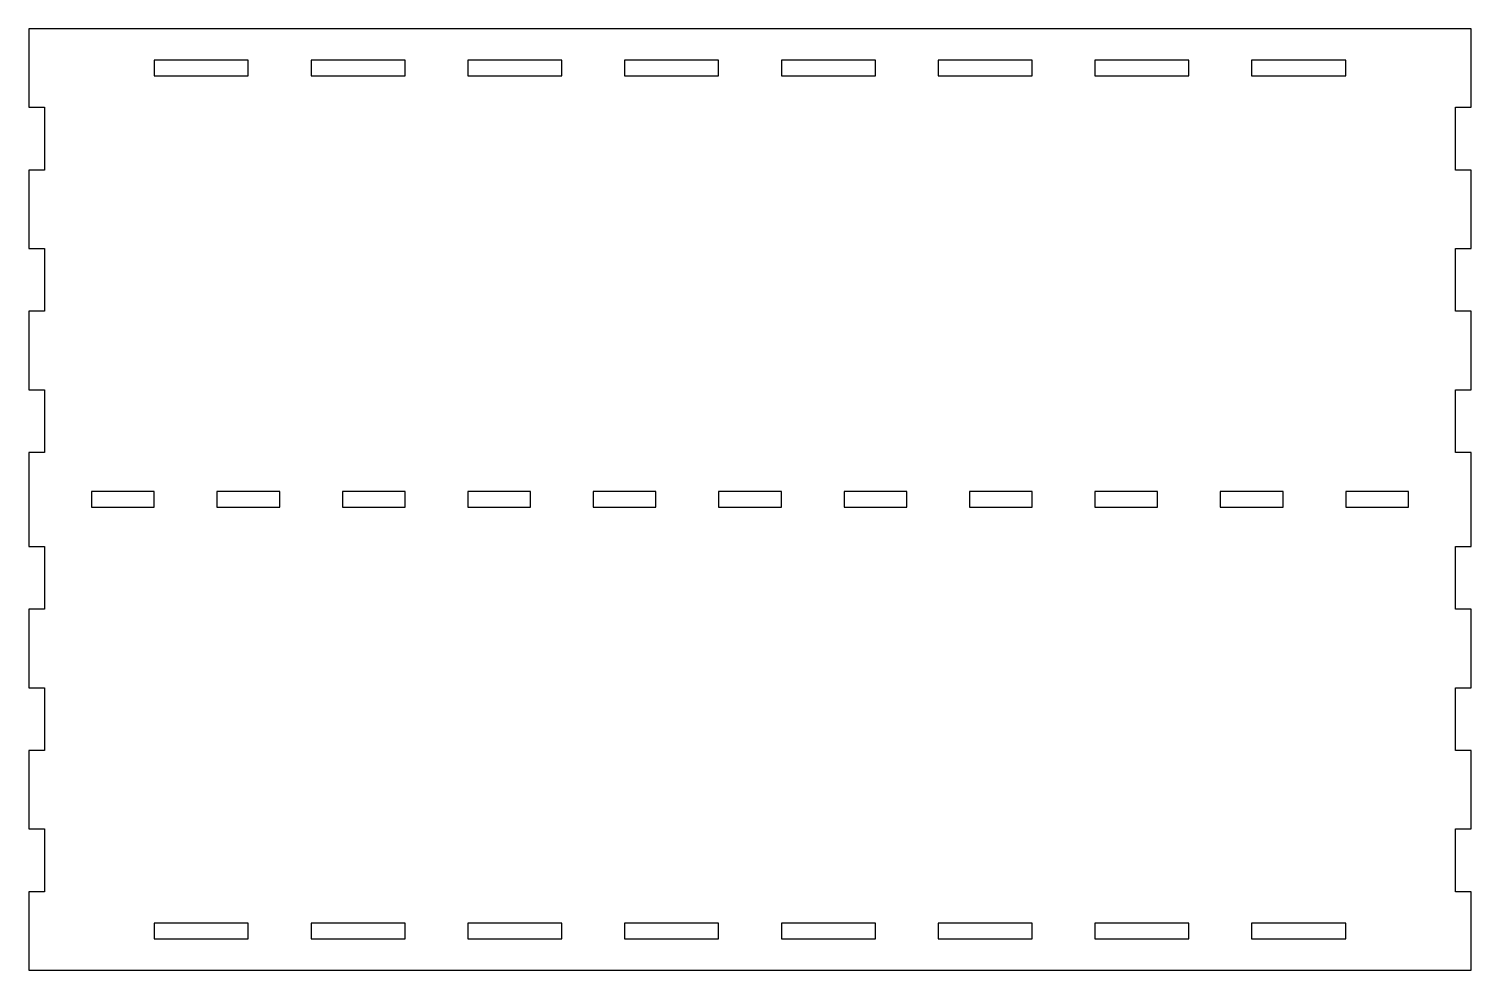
# Model space of a CAD drawing. Header units: millimetres. Extents: x -375 to 85, y -220 to 80.
import ezdxf

# ---------------------------------------------------------------- set-up
doc = ezdxf.new("R2010")
doc.units = ezdxf.units.MM

msp = doc.modelspace()

# ---------------------------------------------------------------- linework, layer by layer
at = {"color": 7, "linetype": 'Continuous', "lineweight": 25}
for p, q in [((-375.25, 80.22), (-375.25, 55.22)), ((84.75, 80.22), (-375.25, 80.22)), ((84.75, 55.22), (84.75, 80.22)), ((-305.25, 70.22), (-335.25, 70.22)), ((-335.25, 70.22), (-335.25, 65.22)), ((-305.25, 65.22), (-305.25, 70.22)), ((-255.25, 70.22), (-285.25, 70.22)), ((-285.25, 70.22), (-285.25, 65.22)), ((-255.25, 65.22), (-255.25, 70.22)), ((-205.25, 70.22), (-235.25, 70.22)), ((-235.25, 70.22), (-235.25, 65.22)), ((-205.25, 65.22), (-205.25, 70.22)), ((-155.25, 70.22), (-185.25, 70.22)), ((-185.25, 70.22), (-185.25, 65.22)), ((-155.25, 65.22), (-155.25, 70.22)), ((-135.25, 70.22), (-135.25, 65.22)), ((-105.25, 70.22), (-135.25, 70.22)), ((-105.25, 65.22), (-105.25, 70.22)), ((-85.25, 70.22), (-85.25, 65.22)), ((-55.25, 70.22), (-85.25, 70.22)), ((-55.25, 65.22), (-55.25, 70.22)), ((-35.25, 70.22), (-35.25, 65.22)), ((-5.25, 70.22), (-35.25, 70.22)), ((-5.25, 65.22), (-5.25, 70.22)), ((14.75, 70.22), (14.75, 65.22)), ((44.75, 70.22), (14.75, 70.22)), ((44.75, 65.22), (44.75, 70.22)), ((-335.25, 65.22), (-305.25, 65.22)), ((-285.25, 65.22), (-255.25, 65.22)), ((-235.25, 65.22), (-205.25, 65.22)), ((-185.25, 65.22), (-155.25, 65.22)), ((-135.25, 65.22), (-105.25, 65.22)), ((-85.25, 65.22), (-55.25, 65.22)), ((-35.25, 65.22), (-5.25, 65.22)), ((14.75, 65.22), (44.75, 65.22)), ((-375.25, 55.22), (-370.25, 55.22)), ((-370.25, 55.22), (-370.25, 35.22)), ((79.75, 55.22), (84.75, 55.22)), ((79.75, 35.22), (79.75, 55.22)), ((-375.25, 35.22), (-375.25, 10.22)), ((-370.25, 35.22), (-375.25, 35.22)), ((84.75, 35.22), (79.75, 35.22)), ((84.75, 10.22), (84.75, 35.22)), ((-375.25, 10.22), (-370.25, 10.22)), ((-370.25, 10.22), (-370.25, -9.78)), ((79.75, 10.22), (84.75, 10.22)), ((79.75, -9.78), (79.75, 10.22)), ((-375.25, -9.78), (-375.25, -34.78)), ((-370.25, -9.78), (-375.25, -9.78)), ((84.75, -9.78), (79.75, -9.78)), ((84.75, -34.78), (84.75, -9.78)), ((-375.25, -34.78), (-370.25, -34.78)), ((-370.25, -34.78), (-370.25, -54.78)), ((79.75, -34.78), (84.75, -34.78)), ((79.75, -54.78), (79.75, -34.78)), ((-375.25, -54.78), (-375.25, -84.78)), ((-370.25, -54.78), (-375.25, -54.78)), ((84.75, -54.78), (79.75, -54.78)), ((84.75, -84.78), (84.75, -54.78)), ((-335.25, -67.28), (-355.25, -67.28)), ((-355.25, -67.28), (-355.25, -72.28)), ((-335.25, -72.28), (-335.25, -67.28)), ((-295.25, -67.28), (-315.25, -67.28)), ((-315.25, -67.28), (-315.25, -72.28)), ((-295.25, -72.28), (-295.25, -67.28)), ((-255.25, -67.28), (-275.25, -67.28)), ((-275.25, -67.28), (-275.25, -72.28)), ((-255.25, -72.28), (-255.25, -67.28)), ((-215.25, -67.28), (-235.25, -67.28)), ((-235.25, -67.28), (-235.25, -72.28)), ((-215.25, -72.28), (-215.25, -67.28)), ((-175.25, -67.28), (-195.25, -67.28)), ((-195.25, -67.28), (-195.25, -72.28)), ((-175.25, -72.28), (-175.25, -67.28)), ((-135.25, -67.28), (-155.25, -67.28)), ((-155.25, -67.28), (-155.25, -72.28)), ((-135.25, -72.28), (-135.25, -67.28)), ((-115.25, -67.28), (-115.25, -72.28)), ((-95.25, -67.28), (-115.25, -67.28)), ((-95.25, -72.28), (-95.25, -67.28)), ((-75.25, -67.28), (-75.25, -72.28)), ((-55.25, -67.28), (-75.25, -67.28)), ((-55.25, -72.28), (-55.25, -67.28)), ((-35.25, -67.28), (-35.25, -72.28)), ((-15.25, -67.28), (-35.25, -67.28)), ((-15.25, -72.28), (-15.25, -67.28)), ((4.75, -67.28), (4.75, -72.28)), ((24.75, -67.28), (4.75, -67.28)), ((24.75, -72.28), (24.75, -67.28)), ((44.75, -67.28), (44.75, -72.28)), ((64.75, -67.28), (44.75, -67.28)), ((64.75, -72.28), (64.75, -67.28)), ((-355.25, -72.28), (-335.25, -72.28)), ((-315.25, -72.28), (-295.25, -72.28)), ((-275.25, -72.28), (-255.25, -72.28)), ((-235.25, -72.28), (-215.25, -72.28)), ((-195.25, -72.28), (-175.25, -72.28)), ((-155.25, -72.28), (-135.25, -72.28)), ((-115.25, -72.28), (-95.25, -72.28)), ((-75.25, -72.28), (-55.25, -72.28)), ((-35.25, -72.28), (-15.25, -72.28)), ((4.75, -72.28), (24.75, -72.28)), ((44.75, -72.28), (64.75, -72.28)), ((-375.25, -84.78), (-370.25, -84.78)), ((-370.25, -84.78), (-370.25, -104.78)), ((79.75, -84.78), (84.75, -84.78)), ((79.75, -104.78), (79.75, -84.78)), ((-375.25, -104.78), (-375.25, -129.78)), ((-370.25, -104.78), (-375.25, -104.78)), ((84.75, -104.78), (79.75, -104.78)), ((84.75, -129.78), (84.75, -104.78)), ((-375.25, -129.78), (-370.25, -129.78)), ((-370.25, -129.78), (-370.25, -149.78)), ((79.75, -129.78), (84.75, -129.78)), ((79.75, -149.78), (79.75, -129.78)), ((-375.25, -149.78), (-375.25, -174.78)), ((-370.25, -149.78), (-375.25, -149.78)), ((84.75, -149.78), (79.75, -149.78)), ((84.75, -174.78), (84.75, -149.78)), ((-375.25, -174.78), (-370.25, -174.78)), ((-370.25, -174.78), (-370.25, -194.78)), ((79.75, -174.78), (84.75, -174.78)), ((79.75, -194.78), (79.75, -174.78)), ((-375.25, -194.78), (-375.25, -219.78)), ((-370.25, -194.78), (-375.25, -194.78)), ((84.75, -194.78), (79.75, -194.78)), ((84.75, -219.78), (84.75, -194.78)), ((-305.25, -204.78), (-335.25, -204.78)), ((-335.25, -204.78), (-335.25, -209.78)), ((-305.25, -209.78), (-305.25, -204.78)), ((-255.25, -204.78), (-285.25, -204.78)), ((-285.25, -204.78), (-285.25, -209.78)), ((-255.25, -209.78), (-255.25, -204.78)), ((-205.25, -204.78), (-235.25, -204.78)), ((-235.25, -204.78), (-235.25, -209.78)), ((-205.25, -209.78), (-205.25, -204.78)), ((-155.25, -204.78), (-185.25, -204.78)), ((-185.25, -204.78), (-185.25, -209.78)), ((-155.25, -209.78), (-155.25, -204.78)), ((-105.25, -204.78), (-135.25, -204.78)), ((-135.25, -204.78), (-135.25, -209.78)), ((-105.25, -209.78), (-105.25, -204.78)), ((-55.25, -204.78), (-85.25, -204.78)), ((-85.25, -204.78), (-85.25, -209.78)), ((-55.25, -209.78), (-55.25, -204.78)), ((-5.25, -204.78), (-35.25, -204.78)), ((-35.25, -204.78), (-35.25, -209.78)), ((-5.25, -209.78), (-5.25, -204.78)), ((44.75, -204.78), (14.75, -204.78)), ((14.75, -204.78), (14.75, -209.78)), ((44.75, -209.78), (44.75, -204.78)), ((-335.25, -209.78), (-305.25, -209.78)), ((-285.25, -209.78), (-255.25, -209.78)), ((-235.25, -209.78), (-205.25, -209.78)), ((-185.25, -209.78), (-155.25, -209.78)), ((-135.25, -209.78), (-105.25, -209.78)), ((-85.25, -209.78), (-55.25, -209.78)), ((-35.25, -209.78), (-5.25, -209.78)), ((14.75, -209.78), (44.75, -209.78)), ((-375.25, -219.78), (84.75, -219.78))]:
    msp.add_line(p, q, dxfattribs=at)

doc.saveas('drawing.dxf')
